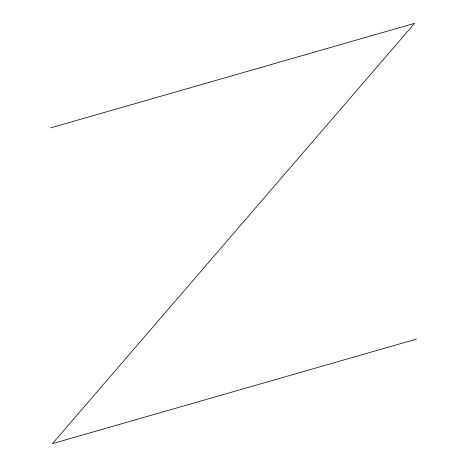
<?xml version="1.0" encoding="UTF-8"?>
<svg xmlns="http://www.w3.org/2000/svg" width="467" height="467" viewBox="0 0 467 467"><rect width="100%" height="100%" fill="white"/><g stroke="black" fill="none" stroke-linecap="round" stroke-linejoin="round"><path stroke-width="0.7" d="M50.576 127.894L414.573 23.35L52.427 443.65L416.424 339.106"/></g></svg>
